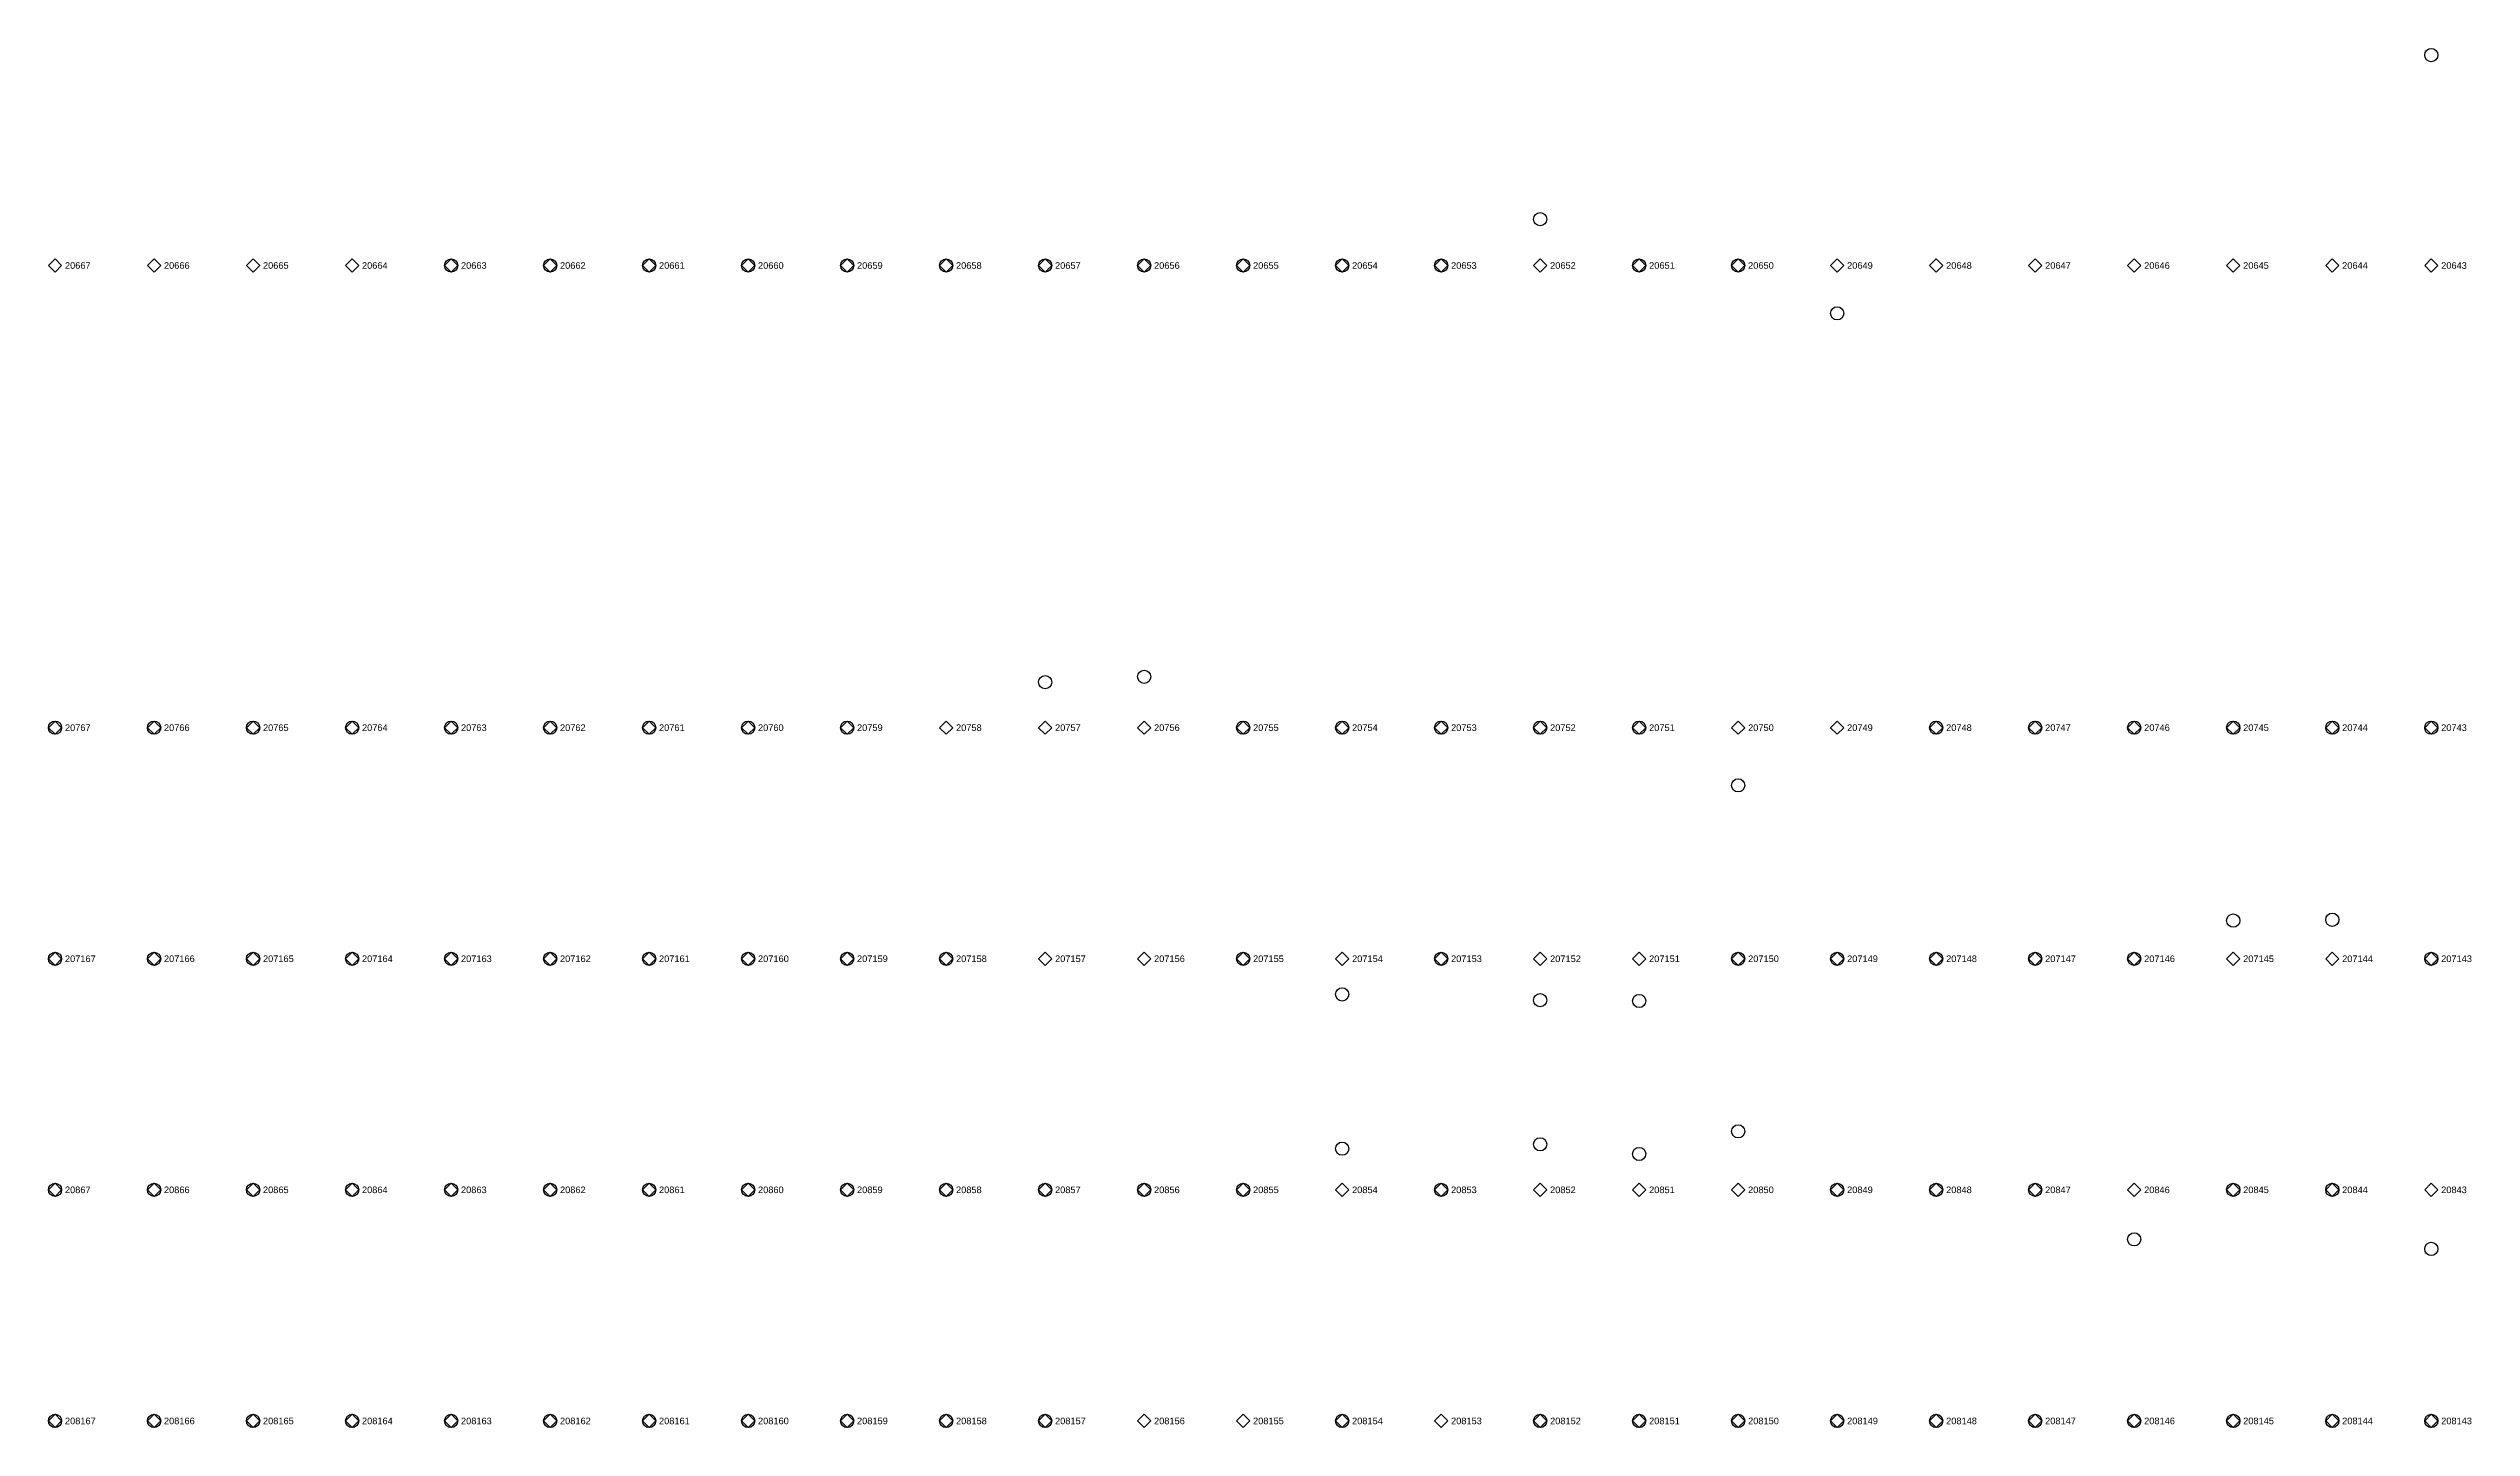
# Model space of a CAD drawing. Extents: x -5 to 376, y -217 to 241.
# Drawn here: x 91.5 to 184.7, y 74 to 127 of the extents above; entities that cross this region are included whole.
import ezdxf

# ---------------------------------------------------------------- set-up
doc = ezdxf.new("R2010")
doc.units = 0
for name, color, linetype in [('FIXTURE_INTERFACE_PIN', 4, 'CONTINUOUS'), ('GROUND_INTERFACE_PIN', 6, 'CONTINUOUS'), ('TESTER_INTERFACE_PIN', 144, 'CONTINUOUS'), ('TESTER_INTERFACE_PIN_LABEL', 144, 'CONTINUOUS')]:
    doc.layers.add(name, color=color, linetype=linetype)
doc.styles.get("Standard").update_dxf_attribs({"font": 'arial.ttf'})

msp = doc.modelspace()

# ---------------------------------------------------------------- linework, layer by layer
at = {"layer": 'FIXTURE_INTERFACE_PIN'}
for centre in [(183.16194, 126.77648), (148.87194, 120.46204), (106.96194, 118.6815), (110.77194, 118.6815), (114.58194, 118.6815), (118.39194, 118.6815), (122.20194, 118.6815), (126.01194, 118.6815), (129.82194, 118.6815), (133.63194, 118.6815), (137.44194, 118.6815), (141.25194, 118.6815), (145.06194, 118.6815), (152.68194, 118.6815), (156.49194, 118.6815), (160.30194, 116.84), (129.82194, 102.6541), (133.63194, 102.85984), (91.72194, 100.9015), (95.53194, 100.9015), (99.34194, 100.9015), (103.15194, 100.9015), (106.96194, 100.9015), (110.77194, 100.9015), (114.58194, 100.9015), (137.44194, 100.9015), (141.25194, 100.9015), (145.06194, 100.9015), (148.87194, 100.9015), (152.68194, 100.9015), (164.11194, 100.9015), (167.92194, 100.9015), (171.73194, 100.9015), (175.54194, 100.9015), (179.35194, 100.9015), (183.16194, 100.9015), (156.49194, 98.68154), (175.54194, 93.47962), (179.35194, 93.51264), (91.72194, 92.0115), (95.53194, 92.0115), (99.34194, 92.0115), (103.15194, 92.0115), (106.96194, 92.0115), (110.77194, 92.0115), (114.58194, 92.0115), (126.01194, 92.0115), (137.44194, 92.0115), (145.06194, 92.0115), (156.49194, 92.0115), (160.30194, 92.0115), (164.11194, 92.0115), (167.92194, 92.0115), (171.73194, 92.0115), (183.16194, 92.0115), (141.25194, 90.6399), (148.87194, 90.41638), (152.68194, 90.38844), (141.25194, 84.70392), (148.87194, 84.8741), (156.49194, 85.37194), (152.68194, 84.50072), (91.72194, 83.1215), (95.53194, 83.1215), (99.34194, 83.1215), (103.15194, 83.1215), (106.96194, 83.1215), (110.77194, 83.1215), (114.58194, 83.1215), (126.01194, 83.1215), (129.82194, 83.1215), (133.63194, 83.1215), (137.44194, 83.1215), (145.06194, 83.1215), (160.30194, 83.1215), (164.11194, 83.1215), (167.92194, 83.1215), (175.54194, 83.1215), (179.35194, 83.1215), (171.73194, 81.2165), (183.16194, 80.8482), (91.72194, 74.2315), (95.53194, 74.2315), (99.34194, 74.2315), (103.15194, 74.2315), (106.96194, 74.2315), (110.77194, 74.2315), (114.58194, 74.2315), (126.01194, 74.2315), (129.82194, 74.2315), (141.25194, 74.2315), (148.87194, 74.2315), (152.68194, 74.2315), (156.49194, 74.2315), (160.30194, 74.2315), (164.11194, 74.2315), (167.92194, 74.2315), (171.73194, 74.2315), (175.54194, 74.2315), (179.35194, 74.2315), (183.16194, 74.2315)]:
    msp.add_circle(centre, 0.254, dxfattribs=at)
at = {"layer": 'GROUND_INTERFACE_PIN'}
for centre in [(118.39194, 100.9015), (122.20194, 100.9015), (118.39194, 92.0115), (122.20194, 92.0115), (118.39194, 83.1215), (122.20194, 83.1215), (118.39194, 74.2315), (122.20194, 74.2315)]:
    msp.add_circle(centre, 0.254, dxfattribs=at)
at = {"layer": 'TESTER_INTERFACE_PIN'}
for p, q in [((91.72194, 118.9355), (91.46794, 118.6815)), ((91.46794, 118.6815), (91.72194, 118.4275)), ((91.97594, 118.6815), (91.72194, 118.9355)), ((91.72194, 118.4275), (91.97594, 118.6815)), ((95.53194, 118.9355), (95.27794, 118.6815)), ((95.27794, 118.6815), (95.53194, 118.4275)), ((95.78594, 118.6815), (95.53194, 118.9355)), ((95.53194, 118.4275), (95.78594, 118.6815)), ((99.34194, 118.9355), (99.08794, 118.6815)), ((99.08794, 118.6815), (99.34194, 118.4275)), ((99.59594, 118.6815), (99.34194, 118.9355)), ((99.34194, 118.4275), (99.59594, 118.6815)), ((103.15194, 118.9355), (102.89794, 118.6815)), ((102.89794, 118.6815), (103.15194, 118.4275)), ((103.40594, 118.6815), (103.15194, 118.9355)), ((103.15194, 118.4275), (103.40594, 118.6815)), ((106.96194, 118.9355), (106.70794, 118.6815)), ((106.70794, 118.6815), (106.96194, 118.4275)), ((107.21594, 118.6815), (106.96194, 118.9355)), ((106.96194, 118.4275), (107.21594, 118.6815)), ((110.77194, 118.9355), (110.51794, 118.6815)), ((110.51794, 118.6815), (110.77194, 118.4275)), ((111.02594, 118.6815), (110.77194, 118.9355)), ((110.77194, 118.4275), (111.02594, 118.6815)), ((114.58194, 118.9355), (114.32794, 118.6815)), ((114.32794, 118.6815), (114.58194, 118.4275)), ((114.83594, 118.6815), (114.58194, 118.9355)), ((114.58194, 118.4275), (114.83594, 118.6815)), ((118.39194, 118.9355), (118.13794, 118.6815)), ((118.13794, 118.6815), (118.39194, 118.4275)), ((118.64594, 118.6815), (118.39194, 118.9355)), ((118.39194, 118.4275), (118.64594, 118.6815)), ((122.20194, 118.9355), (121.94794, 118.6815)), ((121.94794, 118.6815), (122.20194, 118.4275)), ((122.45594, 118.6815), (122.20194, 118.9355)), ((122.20194, 118.4275), (122.45594, 118.6815)), ((126.01194, 118.9355), (125.75794, 118.6815)), ((125.75794, 118.6815), (126.01194, 118.4275)), ((126.26594, 118.6815), (126.01194, 118.9355)), ((126.01194, 118.4275), (126.26594, 118.6815)), ((129.82194, 118.9355), (129.56794, 118.6815)), ((129.56794, 118.6815), (129.82194, 118.4275)), ((130.07594, 118.6815), (129.82194, 118.9355)), ((129.82194, 118.4275), (130.07594, 118.6815)), ((133.63194, 118.9355), (133.37794, 118.6815)), ((133.37794, 118.6815), (133.63194, 118.4275)), ((133.88594, 118.6815), (133.63194, 118.9355)), ((133.63194, 118.4275), (133.88594, 118.6815)), ((137.44194, 118.9355), (137.18794, 118.6815)), ((137.18794, 118.6815), (137.44194, 118.4275)), ((137.69594, 118.6815), (137.44194, 118.9355)), ((137.44194, 118.4275), (137.69594, 118.6815)), ((141.25194, 118.9355), (140.99794, 118.6815)), ((140.99794, 118.6815), (141.25194, 118.4275)), ((141.50594, 118.6815), (141.25194, 118.9355)), ((141.25194, 118.4275), (141.50594, 118.6815)), ((145.06194, 118.9355), (144.80794, 118.6815)), ((144.80794, 118.6815), (145.06194, 118.4275)), ((145.31594, 118.6815), (145.06194, 118.9355)), ((145.06194, 118.4275), (145.31594, 118.6815)), ((148.87194, 118.9355), (148.61794, 118.6815)), ((148.61794, 118.6815), (148.87194, 118.4275)), ((149.12594, 118.6815), (148.87194, 118.9355)), ((148.87194, 118.4275), (149.12594, 118.6815)), ((152.68194, 118.9355), (152.42794, 118.6815)), ((152.42794, 118.6815), (152.68194, 118.4275)), ((152.93594, 118.6815), (152.68194, 118.9355)), ((152.68194, 118.4275), (152.93594, 118.6815)), ((156.49194, 118.9355), (156.23794, 118.6815)), ((156.23794, 118.6815), (156.49194, 118.4275)), ((156.74594, 118.6815), (156.49194, 118.9355)), ((156.49194, 118.4275), (156.74594, 118.6815)), ((160.30194, 118.9355), (160.04794, 118.6815)), ((160.04794, 118.6815), (160.30194, 118.4275)), ((160.55594, 118.6815), (160.30194, 118.9355)), ((160.30194, 118.4275), (160.55594, 118.6815)), ((164.11194, 118.9355), (163.85794, 118.6815)), ((163.85794, 118.6815), (164.11194, 118.4275)), ((164.36594, 118.6815), (164.11194, 118.9355)), ((164.11194, 118.4275), (164.36594, 118.6815)), ((167.92194, 118.9355), (167.66794, 118.6815)), ((167.66794, 118.6815), (167.92194, 118.4275)), ((168.17594, 118.6815), (167.92194, 118.9355)), ((167.92194, 118.4275), (168.17594, 118.6815)), ((171.73194, 118.9355), (171.47794, 118.6815)), ((171.47794, 118.6815), (171.73194, 118.4275)), ((171.98594, 118.6815), (171.73194, 118.9355)), ((171.73194, 118.4275), (171.98594, 118.6815)), ((175.54194, 118.9355), (175.28794, 118.6815)), ((175.28794, 118.6815), (175.54194, 118.4275)), ((175.79594, 118.6815), (175.54194, 118.9355)), ((175.54194, 118.4275), (175.79594, 118.6815)), ((179.35194, 118.9355), (179.09794, 118.6815)), ((179.09794, 118.6815), (179.35194, 118.4275)), ((179.60594, 118.6815), (179.35194, 118.9355)), ((179.35194, 118.4275), (179.60594, 118.6815)), ((183.16194, 118.9355), (182.90794, 118.6815)), ((182.90794, 118.6815), (183.16194, 118.4275)), ((183.41594, 118.6815), (183.16194, 118.9355)), ((183.16194, 118.4275), (183.41594, 118.6815)), ((91.72194, 101.1555), (91.46794, 100.9015)), ((91.46794, 100.9015), (91.72194, 100.6475)), ((91.97594, 100.9015), (91.72194, 101.1555)), ((91.72194, 100.6475), (91.97594, 100.9015)), ((95.53194, 101.1555), (95.27794, 100.9015)), ((95.27794, 100.9015), (95.53194, 100.6475)), ((95.78594, 100.9015), (95.53194, 101.1555)), ((95.53194, 100.6475), (95.78594, 100.9015)), ((99.34194, 101.1555), (99.08794, 100.9015)), ((99.08794, 100.9015), (99.34194, 100.6475)), ((99.59594, 100.9015), (99.34194, 101.1555)), ((99.34194, 100.6475), (99.59594, 100.9015)), ((103.15194, 101.1555), (102.89794, 100.9015)), ((102.89794, 100.9015), (103.15194, 100.6475)), ((103.40594, 100.9015), (103.15194, 101.1555)), ((103.15194, 100.6475), (103.40594, 100.9015)), ((106.96194, 101.1555), (106.70794, 100.9015)), ((106.70794, 100.9015), (106.96194, 100.6475)), ((107.21594, 100.9015), (106.96194, 101.1555)), ((106.96194, 100.6475), (107.21594, 100.9015)), ((110.77194, 101.1555), (110.51794, 100.9015)), ((110.51794, 100.9015), (110.77194, 100.6475)), ((111.02594, 100.9015), (110.77194, 101.1555)), ((110.77194, 100.6475), (111.02594, 100.9015)), ((114.58194, 101.1555), (114.32794, 100.9015)), ((114.32794, 100.9015), (114.58194, 100.6475)), ((114.83594, 100.9015), (114.58194, 101.1555)), ((114.58194, 100.6475), (114.83594, 100.9015)), ((118.39194, 101.1555), (118.13794, 100.9015)), ((118.13794, 100.9015), (118.39194, 100.6475)), ((118.64594, 100.9015), (118.39194, 101.1555)), ((118.39194, 100.6475), (118.64594, 100.9015)), ((122.20194, 101.1555), (121.94794, 100.9015)), ((121.94794, 100.9015), (122.20194, 100.6475)), ((122.45594, 100.9015), (122.20194, 101.1555)), ((122.20194, 100.6475), (122.45594, 100.9015)), ((126.01194, 101.1555), (125.75794, 100.9015)), ((125.75794, 100.9015), (126.01194, 100.6475)), ((126.26594, 100.9015), (126.01194, 101.1555)), ((126.01194, 100.6475), (126.26594, 100.9015)), ((129.82194, 101.1555), (129.56794, 100.9015)), ((129.56794, 100.9015), (129.82194, 100.6475)), ((130.07594, 100.9015), (129.82194, 101.1555)), ((129.82194, 100.6475), (130.07594, 100.9015)), ((133.63194, 101.1555), (133.37794, 100.9015)), ((133.37794, 100.9015), (133.63194, 100.6475)), ((133.88594, 100.9015), (133.63194, 101.1555)), ((133.63194, 100.6475), (133.88594, 100.9015)), ((137.44194, 101.1555), (137.18794, 100.9015)), ((137.18794, 100.9015), (137.44194, 100.6475)), ((137.69594, 100.9015), (137.44194, 101.1555)), ((137.44194, 100.6475), (137.69594, 100.9015)), ((141.25194, 101.1555), (140.99794, 100.9015)), ((140.99794, 100.9015), (141.25194, 100.6475)), ((141.50594, 100.9015), (141.25194, 101.1555)), ((141.25194, 100.6475), (141.50594, 100.9015)), ((145.06194, 101.1555), (144.80794, 100.9015)), ((144.80794, 100.9015), (145.06194, 100.6475)), ((145.31594, 100.9015), (145.06194, 101.1555)), ((145.06194, 100.6475), (145.31594, 100.9015)), ((148.87194, 101.1555), (148.61794, 100.9015)), ((148.61794, 100.9015), (148.87194, 100.6475)), ((149.12594, 100.9015), (148.87194, 101.1555)), ((148.87194, 100.6475), (149.12594, 100.9015)), ((152.68194, 101.1555), (152.42794, 100.9015)), ((152.42794, 100.9015), (152.68194, 100.6475)), ((152.93594, 100.9015), (152.68194, 101.1555)), ((152.68194, 100.6475), (152.93594, 100.9015)), ((156.49194, 101.1555), (156.23794, 100.9015)), ((156.23794, 100.9015), (156.49194, 100.6475)), ((156.74594, 100.9015), (156.49194, 101.1555)), ((156.49194, 100.6475), (156.74594, 100.9015)), ((160.30194, 101.1555), (160.04794, 100.9015)), ((160.04794, 100.9015), (160.30194, 100.6475)), ((160.55594, 100.9015), (160.30194, 101.1555)), ((160.30194, 100.6475), (160.55594, 100.9015)), ((164.11194, 101.1555), (163.85794, 100.9015)), ((163.85794, 100.9015), (164.11194, 100.6475)), ((164.36594, 100.9015), (164.11194, 101.1555)), ((164.11194, 100.6475), (164.36594, 100.9015)), ((167.92194, 101.1555), (167.66794, 100.9015)), ((167.66794, 100.9015), (167.92194, 100.6475)), ((168.17594, 100.9015), (167.92194, 101.1555)), ((167.92194, 100.6475), (168.17594, 100.9015)), ((171.73194, 101.1555), (171.47794, 100.9015)), ((171.47794, 100.9015), (171.73194, 100.6475)), ((171.98594, 100.9015), (171.73194, 101.1555)), ((171.73194, 100.6475), (171.98594, 100.9015)), ((175.54194, 101.1555), (175.28794, 100.9015)), ((175.28794, 100.9015), (175.54194, 100.6475)), ((175.79594, 100.9015), (175.54194, 101.1555)), ((175.54194, 100.6475), (175.79594, 100.9015)), ((179.35194, 101.1555), (179.09794, 100.9015)), ((179.09794, 100.9015), (179.35194, 100.6475)), ((179.60594, 100.9015), (179.35194, 101.1555)), ((179.35194, 100.6475), (179.60594, 100.9015)), ((183.16194, 101.1555), (182.90794, 100.9015)), ((182.90794, 100.9015), (183.16194, 100.6475)), ((183.41594, 100.9015), (183.16194, 101.1555)), ((183.16194, 100.6475), (183.41594, 100.9015)), ((91.72194, 92.2655), (91.46794, 92.0115)), ((91.46794, 92.0115), (91.72194, 91.7575)), ((91.97594, 92.0115), (91.72194, 92.2655)), ((91.72194, 91.7575), (91.97594, 92.0115)), ((95.53194, 92.2655), (95.27794, 92.0115)), ((95.27794, 92.0115), (95.53194, 91.7575)), ((95.78594, 92.0115), (95.53194, 92.2655)), ((95.53194, 91.7575), (95.78594, 92.0115)), ((99.34194, 92.2655), (99.08794, 92.0115)), ((99.08794, 92.0115), (99.34194, 91.7575)), ((99.59594, 92.0115), (99.34194, 92.2655)), ((99.34194, 91.7575), (99.59594, 92.0115)), ((103.15194, 92.2655), (102.89794, 92.0115)), ((102.89794, 92.0115), (103.15194, 91.7575)), ((103.40594, 92.0115), (103.15194, 92.2655)), ((103.15194, 91.7575), (103.40594, 92.0115)), ((106.96194, 92.2655), (106.70794, 92.0115)), ((106.70794, 92.0115), (106.96194, 91.7575)), ((107.21594, 92.0115), (106.96194, 92.2655)), ((106.96194, 91.7575), (107.21594, 92.0115)), ((110.77194, 92.2655), (110.51794, 92.0115)), ((110.51794, 92.0115), (110.77194, 91.7575)), ((111.02594, 92.0115), (110.77194, 92.2655)), ((110.77194, 91.7575), (111.02594, 92.0115)), ((114.58194, 92.2655), (114.32794, 92.0115)), ((114.32794, 92.0115), (114.58194, 91.7575)), ((114.83594, 92.0115), (114.58194, 92.2655)), ((114.58194, 91.7575), (114.83594, 92.0115)), ((118.39194, 92.2655), (118.13794, 92.0115)), ((118.13794, 92.0115), (118.39194, 91.7575)), ((118.64594, 92.0115), (118.39194, 92.2655)), ((118.39194, 91.7575), (118.64594, 92.0115)), ((122.20194, 92.2655), (121.94794, 92.0115)), ((121.94794, 92.0115), (122.20194, 91.7575)), ((122.45594, 92.0115), (122.20194, 92.2655)), ((122.20194, 91.7575), (122.45594, 92.0115)), ((126.01194, 92.2655), (125.75794, 92.0115)), ((125.75794, 92.0115), (126.01194, 91.7575)), ((126.26594, 92.0115), (126.01194, 92.2655)), ((126.01194, 91.7575), (126.26594, 92.0115)), ((129.82194, 92.2655), (129.56794, 92.0115)), ((129.56794, 92.0115), (129.82194, 91.7575)), ((130.07594, 92.0115), (129.82194, 92.2655)), ((129.82194, 91.7575), (130.07594, 92.0115)), ((133.63194, 92.2655), (133.37794, 92.0115)), ((133.37794, 92.0115), (133.63194, 91.7575)), ((133.88594, 92.0115), (133.63194, 92.2655)), ((133.63194, 91.7575), (133.88594, 92.0115)), ((137.44194, 92.2655), (137.18794, 92.0115)), ((137.18794, 92.0115), (137.44194, 91.7575)), ((137.69594, 92.0115), (137.44194, 92.2655)), ((137.44194, 91.7575), (137.69594, 92.0115)), ((141.25194, 92.2655), (140.99794, 92.0115)), ((140.99794, 92.0115), (141.25194, 91.7575)), ((141.50594, 92.0115), (141.25194, 92.2655)), ((141.25194, 91.7575), (141.50594, 92.0115)), ((145.06194, 92.2655), (144.80794, 92.0115)), ((144.80794, 92.0115), (145.06194, 91.7575)), ((145.31594, 92.0115), (145.06194, 92.2655)), ((145.06194, 91.7575), (145.31594, 92.0115)), ((148.87194, 92.2655), (148.61794, 92.0115)), ((148.61794, 92.0115), (148.87194, 91.7575)), ((149.12594, 92.0115), (148.87194, 92.2655)), ((148.87194, 91.7575), (149.12594, 92.0115)), ((152.68194, 92.2655), (152.42794, 92.0115)), ((152.42794, 92.0115), (152.68194, 91.7575)), ((152.93594, 92.0115), (152.68194, 92.2655)), ((152.68194, 91.7575), (152.93594, 92.0115)), ((156.49194, 92.2655), (156.23794, 92.0115)), ((156.23794, 92.0115), (156.49194, 91.7575)), ((156.74594, 92.0115), (156.49194, 92.2655)), ((156.49194, 91.7575), (156.74594, 92.0115)), ((160.30194, 92.2655), (160.04794, 92.0115)), ((160.04794, 92.0115), (160.30194, 91.7575)), ((160.55594, 92.0115), (160.30194, 92.2655)), ((160.30194, 91.7575), (160.55594, 92.0115)), ((164.11194, 92.2655), (163.85794, 92.0115)), ((163.85794, 92.0115), (164.11194, 91.7575)), ((164.36594, 92.0115), (164.11194, 92.2655)), ((164.11194, 91.7575), (164.36594, 92.0115)), ((167.92194, 92.2655), (167.66794, 92.0115)), ((167.66794, 92.0115), (167.92194, 91.7575)), ((168.17594, 92.0115), (167.92194, 92.2655)), ((167.92194, 91.7575), (168.17594, 92.0115)), ((171.73194, 92.2655), (171.47794, 92.0115)), ((171.47794, 92.0115), (171.73194, 91.7575)), ((171.98594, 92.0115), (171.73194, 92.2655)), ((171.73194, 91.7575), (171.98594, 92.0115)), ((175.54194, 92.2655), (175.28794, 92.0115)), ((175.28794, 92.0115), (175.54194, 91.7575)), ((175.79594, 92.0115), (175.54194, 92.2655)), ((175.54194, 91.7575), (175.79594, 92.0115)), ((179.35194, 92.2655), (179.09794, 92.0115)), ((179.09794, 92.0115), (179.35194, 91.7575)), ((179.60594, 92.0115), (179.35194, 92.2655)), ((179.35194, 91.7575), (179.60594, 92.0115)), ((183.16194, 92.2655), (182.90794, 92.0115)), ((182.90794, 92.0115), (183.16194, 91.7575)), ((183.41594, 92.0115), (183.16194, 92.2655)), ((183.16194, 91.7575), (183.41594, 92.0115)), ((91.72194, 83.3755), (91.46794, 83.1215)), ((91.46794, 83.1215), (91.72194, 82.8675)), ((91.97594, 83.1215), (91.72194, 83.3755)), ((91.72194, 82.8675), (91.97594, 83.1215)), ((95.53194, 83.3755), (95.27794, 83.1215)), ((95.27794, 83.1215), (95.53194, 82.8675)), ((95.78594, 83.1215), (95.53194, 83.3755)), ((95.53194, 82.8675), (95.78594, 83.1215)), ((99.34194, 83.3755), (99.08794, 83.1215)), ((99.08794, 83.1215), (99.34194, 82.8675)), ((99.59594, 83.1215), (99.34194, 83.3755)), ((99.34194, 82.8675), (99.59594, 83.1215)), ((103.15194, 83.3755), (102.89794, 83.1215)), ((102.89794, 83.1215), (103.15194, 82.8675)), ((103.40594, 83.1215), (103.15194, 83.3755)), ((103.15194, 82.8675), (103.40594, 83.1215)), ((106.96194, 83.3755), (106.70794, 83.1215)), ((106.70794, 83.1215), (106.96194, 82.8675)), ((107.21594, 83.1215), (106.96194, 83.3755)), ((106.96194, 82.8675), (107.21594, 83.1215)), ((110.77194, 83.3755), (110.51794, 83.1215)), ((110.51794, 83.1215), (110.77194, 82.8675)), ((111.02594, 83.1215), (110.77194, 83.3755)), ((110.77194, 82.8675), (111.02594, 83.1215)), ((114.58194, 83.3755), (114.32794, 83.1215)), ((114.32794, 83.1215), (114.58194, 82.8675)), ((114.83594, 83.1215), (114.58194, 83.3755)), ((114.58194, 82.8675), (114.83594, 83.1215)), ((118.39194, 83.3755), (118.13794, 83.1215)), ((118.13794, 83.1215), (118.39194, 82.8675)), ((118.64594, 83.1215), (118.39194, 83.3755)), ((118.39194, 82.8675), (118.64594, 83.1215)), ((122.20194, 83.3755), (121.94794, 83.1215)), ((121.94794, 83.1215), (122.20194, 82.8675)), ((122.45594, 83.1215), (122.20194, 83.3755)), ((122.20194, 82.8675), (122.45594, 83.1215)), ((126.01194, 83.3755), (125.75794, 83.1215)), ((125.75794, 83.1215), (126.01194, 82.8675)), ((126.26594, 83.1215), (126.01194, 83.3755)), ((126.01194, 82.8675), (126.26594, 83.1215)), ((129.82194, 83.3755), (129.56794, 83.1215)), ((129.56794, 83.1215), (129.82194, 82.8675)), ((130.07594, 83.1215), (129.82194, 83.3755)), ((129.82194, 82.8675), (130.07594, 83.1215)), ((133.63194, 83.3755), (133.37794, 83.1215)), ((133.37794, 83.1215), (133.63194, 82.8675)), ((133.88594, 83.1215), (133.63194, 83.3755)), ((133.63194, 82.8675), (133.88594, 83.1215)), ((137.44194, 83.3755), (137.18794, 83.1215)), ((137.18794, 83.1215), (137.44194, 82.8675)), ((137.69594, 83.1215), (137.44194, 83.3755)), ((137.44194, 82.8675), (137.69594, 83.1215)), ((141.25194, 83.3755), (140.99794, 83.1215)), ((140.99794, 83.1215), (141.25194, 82.8675)), ((141.50594, 83.1215), (141.25194, 83.3755)), ((141.25194, 82.8675), (141.50594, 83.1215)), ((145.06194, 83.3755), (144.80794, 83.1215)), ((144.80794, 83.1215), (145.06194, 82.8675)), ((145.31594, 83.1215), (145.06194, 83.3755)), ((145.06194, 82.8675), (145.31594, 83.1215)), ((148.87194, 83.3755), (148.61794, 83.1215)), ((148.61794, 83.1215), (148.87194, 82.8675)), ((149.12594, 83.1215), (148.87194, 83.3755)), ((148.87194, 82.8675), (149.12594, 83.1215)), ((152.68194, 83.3755), (152.42794, 83.1215)), ((152.42794, 83.1215), (152.68194, 82.8675)), ((152.93594, 83.1215), (152.68194, 83.3755)), ((152.68194, 82.8675), (152.93594, 83.1215)), ((156.49194, 83.3755), (156.23794, 83.1215)), ((156.23794, 83.1215), (156.49194, 82.8675)), ((156.74594, 83.1215), (156.49194, 83.3755)), ((156.49194, 82.8675), (156.74594, 83.1215)), ((160.30194, 83.3755), (160.04794, 83.1215)), ((160.04794, 83.1215), (160.30194, 82.8675)), ((160.55594, 83.1215), (160.30194, 83.3755)), ((160.30194, 82.8675), (160.55594, 83.1215)), ((164.11194, 83.3755), (163.85794, 83.1215)), ((163.85794, 83.1215), (164.11194, 82.8675)), ((164.36594, 83.1215), (164.11194, 83.3755)), ((164.11194, 82.8675), (164.36594, 83.1215)), ((167.92194, 83.3755), (167.66794, 83.1215)), ((167.66794, 83.1215), (167.92194, 82.8675)), ((168.17594, 83.1215), (167.92194, 83.3755)), ((167.92194, 82.8675), (168.17594, 83.1215)), ((171.73194, 83.3755), (171.47794, 83.1215)), ((171.47794, 83.1215), (171.73194, 82.8675)), ((171.98594, 83.1215), (171.73194, 83.3755)), ((171.73194, 82.8675), (171.98594, 83.1215)), ((175.54194, 83.3755), (175.28794, 83.1215)), ((175.28794, 83.1215), (175.54194, 82.8675)), ((175.79594, 83.1215), (175.54194, 83.3755)), ((175.54194, 82.8675), (175.79594, 83.1215)), ((179.35194, 83.3755), (179.09794, 83.1215)), ((179.09794, 83.1215), (179.35194, 82.8675)), ((179.60594, 83.1215), (179.35194, 83.3755)), ((179.35194, 82.8675), (179.60594, 83.1215)), ((183.16194, 83.3755), (182.90794, 83.1215)), ((182.90794, 83.1215), (183.16194, 82.8675)), ((183.41594, 83.1215), (183.16194, 83.3755)), ((183.16194, 82.8675), (183.41594, 83.1215)), ((91.72194, 74.4855), (91.46794, 74.2315)), ((91.46794, 74.2315), (91.72194, 73.9775)), ((91.97594, 74.2315), (91.72194, 74.4855)), ((91.72194, 73.9775), (91.97594, 74.2315)), ((95.53194, 74.4855), (95.27794, 74.2315)), ((95.27794, 74.2315), (95.53194, 73.9775)), ((95.78594, 74.2315), (95.53194, 74.4855)), ((95.53194, 73.9775), (95.78594, 74.2315)), ((99.34194, 74.4855), (99.08794, 74.2315)), ((99.08794, 74.2315), (99.34194, 73.9775)), ((99.59594, 74.2315), (99.34194, 74.4855)), ((99.34194, 73.9775), (99.59594, 74.2315)), ((103.15194, 74.4855), (102.89794, 74.2315)), ((102.89794, 74.2315), (103.15194, 73.9775)), ((103.40594, 74.2315), (103.15194, 74.4855)), ((103.15194, 73.9775), (103.40594, 74.2315)), ((106.96194, 74.4855), (106.70794, 74.2315)), ((106.70794, 74.2315), (106.96194, 73.9775)), ((107.21594, 74.2315), (106.96194, 74.4855)), ((106.96194, 73.9775), (107.21594, 74.2315)), ((110.77194, 74.4855), (110.51794, 74.2315)), ((110.51794, 74.2315), (110.77194, 73.9775)), ((111.02594, 74.2315), (110.77194, 74.4855)), ((110.77194, 73.9775), (111.02594, 74.2315)), ((114.58194, 74.4855), (114.32794, 74.2315)), ((114.32794, 74.2315), (114.58194, 73.9775)), ((114.83594, 74.2315), (114.58194, 74.4855)), ((114.58194, 73.9775), (114.83594, 74.2315)), ((118.39194, 74.4855), (118.13794, 74.2315)), ((118.13794, 74.2315), (118.39194, 73.9775)), ((118.64594, 74.2315), (118.39194, 74.4855)), ((118.39194, 73.9775), (118.64594, 74.2315)), ((122.20194, 74.4855), (121.94794, 74.2315)), ((121.94794, 74.2315), (122.20194, 73.9775)), ((122.45594, 74.2315), (122.20194, 74.4855)), ((122.20194, 73.9775), (122.45594, 74.2315)), ((126.01194, 74.4855), (125.75794, 74.2315)), ((125.75794, 74.2315), (126.01194, 73.9775)), ((126.26594, 74.2315), (126.01194, 74.4855)), ((126.01194, 73.9775), (126.26594, 74.2315)), ((129.82194, 74.4855), (129.56794, 74.2315)), ((129.56794, 74.2315), (129.82194, 73.9775)), ((130.07594, 74.2315), (129.82194, 74.4855)), ((129.82194, 73.9775), (130.07594, 74.2315)), ((133.63194, 74.4855), (133.37794, 74.2315)), ((133.37794, 74.2315), (133.63194, 73.9775)), ((133.88594, 74.2315), (133.63194, 74.4855)), ((133.63194, 73.9775), (133.88594, 74.2315)), ((137.44194, 74.4855), (137.18794, 74.2315)), ((137.18794, 74.2315), (137.44194, 73.9775)), ((137.69594, 74.2315), (137.44194, 74.4855)), ((137.44194, 73.9775), (137.69594, 74.2315)), ((141.25194, 74.4855), (140.99794, 74.2315)), ((140.99794, 74.2315), (141.25194, 73.9775)), ((141.50594, 74.2315), (141.25194, 74.4855)), ((141.25194, 73.9775), (141.50594, 74.2315)), ((145.06194, 74.4855), (144.80794, 74.2315)), ((144.80794, 74.2315), (145.06194, 73.9775)), ((145.31594, 74.2315), (145.06194, 74.4855)), ((145.06194, 73.9775), (145.31594, 74.2315)), ((148.87194, 74.4855), (148.61794, 74.2315)), ((148.61794, 74.2315), (148.87194, 73.9775)), ((149.12594, 74.2315), (148.87194, 74.4855)), ((148.87194, 73.9775), (149.12594, 74.2315)), ((152.68194, 74.4855), (152.42794, 74.2315)), ((152.42794, 74.2315), (152.68194, 73.9775)), ((152.93594, 74.2315), (152.68194, 74.4855)), ((152.68194, 73.9775), (152.93594, 74.2315)), ((156.49194, 74.4855), (156.23794, 74.2315)), ((156.23794, 74.2315), (156.49194, 73.9775)), ((156.74594, 74.2315), (156.49194, 74.4855)), ((156.49194, 73.9775), (156.74594, 74.2315)), ((160.30194, 74.4855), (160.04794, 74.2315)), ((160.04794, 74.2315), (160.30194, 73.9775)), ((160.55594, 74.2315), (160.30194, 74.4855)), ((160.30194, 73.9775), (160.55594, 74.2315)), ((164.11194, 74.4855), (163.85794, 74.2315)), ((163.85794, 74.2315), (164.11194, 73.9775)), ((164.36594, 74.2315), (164.11194, 74.4855)), ((164.11194, 73.9775), (164.36594, 74.2315)), ((167.92194, 74.4855), (167.66794, 74.2315)), ((167.66794, 74.2315), (167.92194, 73.9775)), ((168.17594, 74.2315), (167.92194, 74.4855)), ((167.92194, 73.9775), (168.17594, 74.2315)), ((171.73194, 74.4855), (171.47794, 74.2315)), ((171.47794, 74.2315), (171.73194, 73.9775)), ((171.98594, 74.2315), (171.73194, 74.4855)), ((171.73194, 73.9775), (171.98594, 74.2315)), ((175.54194, 74.4855), (175.28794, 74.2315)), ((175.28794, 74.2315), (175.54194, 73.9775)), ((175.79594, 74.2315), (175.54194, 74.4855)), ((175.54194, 73.9775), (175.79594, 74.2315)), ((179.35194, 74.4855), (179.09794, 74.2315)), ((179.09794, 74.2315), (179.35194, 73.9775)), ((179.60594, 74.2315), (179.35194, 74.4855)), ((179.35194, 73.9775), (179.60594, 74.2315)), ((183.16194, 74.4855), (182.90794, 74.2315)), ((182.90794, 74.2315), (183.16194, 73.9775)), ((183.41594, 74.2315), (183.16194, 74.4855)), ((183.16194, 73.9775), (183.41594, 74.2315))]:
    msp.add_line(p, q, dxfattribs=at)

# ---------------------------------------------------------------- texts
at = {"layer": 'TESTER_INTERFACE_PIN_LABEL'}
for s, p in [('20667', (92.10294, 118.5545)), ('20666', (95.91294, 118.5545)), ('20665', (99.72294, 118.5545)), ('20664', (103.53294, 118.5545)), ('20663', (107.34294, 118.5545)), ('20662', (111.15294, 118.5545)), ('20661', (114.96294, 118.5545)), ('20660', (118.77294, 118.5545)), ('20659', (122.58294, 118.5545)), ('20658', (126.39294, 118.5545)), ('20657', (130.20294, 118.5545)), ('20656', (134.01294, 118.5545)), ('20655', (137.82294, 118.5545)), ('20654', (141.63294, 118.5545)), ('20653', (145.44294, 118.5545)), ('20652', (149.25294, 118.5545)), ('20651', (153.06294, 118.5545)), ('20650', (156.87294, 118.5545)), ('20649', (160.68294, 118.5545)), ('20648', (164.49294, 118.5545)), ('20647', (168.30294, 118.5545)), ('20646', (172.11294, 118.5545)), ('20645', (175.92294, 118.5545)), ('20644', (179.73294, 118.5545)), ('20643', (183.54294, 118.5545)), ('20767', (92.10294, 100.7745)), ('20766', (95.91294, 100.7745)), ('20765', (99.72294, 100.7745)), ('20764', (103.53294, 100.7745)), ('20763', (107.34294, 100.7745)), ('20762', (111.15294, 100.7745)), ('20761', (114.96294, 100.7745)), ('20760', (118.77294, 100.7745)), ('20759', (122.58294, 100.7745)), ('20758', (126.39294, 100.7745)), ('20757', (130.20294, 100.7745)), ('20756', (134.01294, 100.7745)), ('20755', (137.82294, 100.7745)), ('20754', (141.63294, 100.7745)), ('20753', (145.44294, 100.7745)), ('20752', (149.25294, 100.7745)), ('20751', (153.06294, 100.7745)), ('20750', (156.87294, 100.7745)), ('20749', (160.68294, 100.7745)), ('20748', (164.49294, 100.7745)), ('20747', (168.30294, 100.7745)), ('20746', (172.11294, 100.7745)), ('20745', (175.92294, 100.7745)), ('20744', (179.73294, 100.7745)), ('20743', (183.54294, 100.7745)), ('207167', (92.10294, 91.8845)), ('207166', (95.91294, 91.8845)), ('207165', (99.72294, 91.8845)), ('207164', (103.53294, 91.8845)), ('207163', (107.34294, 91.8845)), ('207162', (111.15294, 91.8845)), ('207161', (114.96294, 91.8845)), ('207160', (118.77294, 91.8845)), ('207159', (122.58294, 91.8845)), ('207158', (126.39294, 91.8845)), ('207157', (130.20294, 91.8845)), ('207156', (134.01294, 91.8845)), ('207155', (137.82294, 91.8845)), ('207154', (141.63294, 91.8845)), ('207153', (145.44294, 91.8845)), ('207152', (149.25294, 91.8845)), ('207151', (153.06294, 91.8845)), ('207150', (156.87294, 91.8845)), ('207149', (160.68294, 91.8845)), ('207148', (164.49294, 91.8845)), ('207147', (168.30294, 91.8845)), ('207146', (172.11294, 91.8845)), ('207145', (175.92294, 91.8845)), ('207144', (179.73294, 91.8845)), ('207143', (183.54294, 91.8845)), ('20867', (92.10294, 82.9945)), ('20866', (95.91294, 82.9945)), ('20865', (99.72294, 82.9945)), ('20864', (103.53294, 82.9945)), ('20863', (107.34294, 82.9945)), ('20862', (111.15294, 82.9945)), ('20861', (114.96294, 82.9945)), ('20860', (118.77294, 82.9945)), ('20859', (122.58294, 82.9945)), ('20858', (126.39294, 82.9945)), ('20857', (130.20294, 82.9945)), ('20856', (134.01294, 82.9945)), ('20855', (137.82294, 82.9945)), ('20854', (141.63294, 82.9945)), ('20853', (145.44294, 82.9945)), ('20852', (149.25294, 82.9945)), ('20851', (153.06294, 82.9945)), ('20850', (156.87294, 82.9945)), ('20849', (160.68294, 82.9945)), ('20848', (164.49294, 82.9945)), ('20847', (168.30294, 82.9945)), ('20846', (172.11294, 82.9945)), ('20845', (175.92294, 82.9945)), ('20844', (179.73294, 82.9945)), ('20843', (183.54294, 82.9945)), ('208167', (92.10294, 74.1045)), ('208166', (95.91294, 74.1045)), ('208165', (99.72294, 74.1045)), ('208164', (103.53294, 74.1045)), ('208163', (107.34294, 74.1045)), ('208162', (111.15294, 74.1045)), ('208161', (114.96294, 74.1045)), ('208160', (118.77294, 74.1045)), ('208159', (122.58294, 74.1045)), ('208158', (126.39294, 74.1045)), ('208157', (130.20294, 74.1045)), ('208156', (134.01294, 74.1045)), ('208155', (137.82294, 74.1045)), ('208154', (141.63294, 74.1045)), ('208153', (145.44294, 74.1045)), ('208152', (149.25294, 74.1045)), ('208151', (153.06294, 74.1045)), ('208150', (156.87294, 74.1045)), ('208149', (160.68294, 74.1045)), ('208148', (164.49294, 74.1045)), ('208147', (168.30294, 74.1045)), ('208146', (172.11294, 74.1045)), ('208145', (175.92294, 74.1045)), ('208144', (179.73294, 74.1045)), ('208143', (183.54294, 74.1045))]:
    msp.add_text(s, height=0.254, dxfattribs=at).set_placement(p)

doc.saveas('drawing.dxf')
